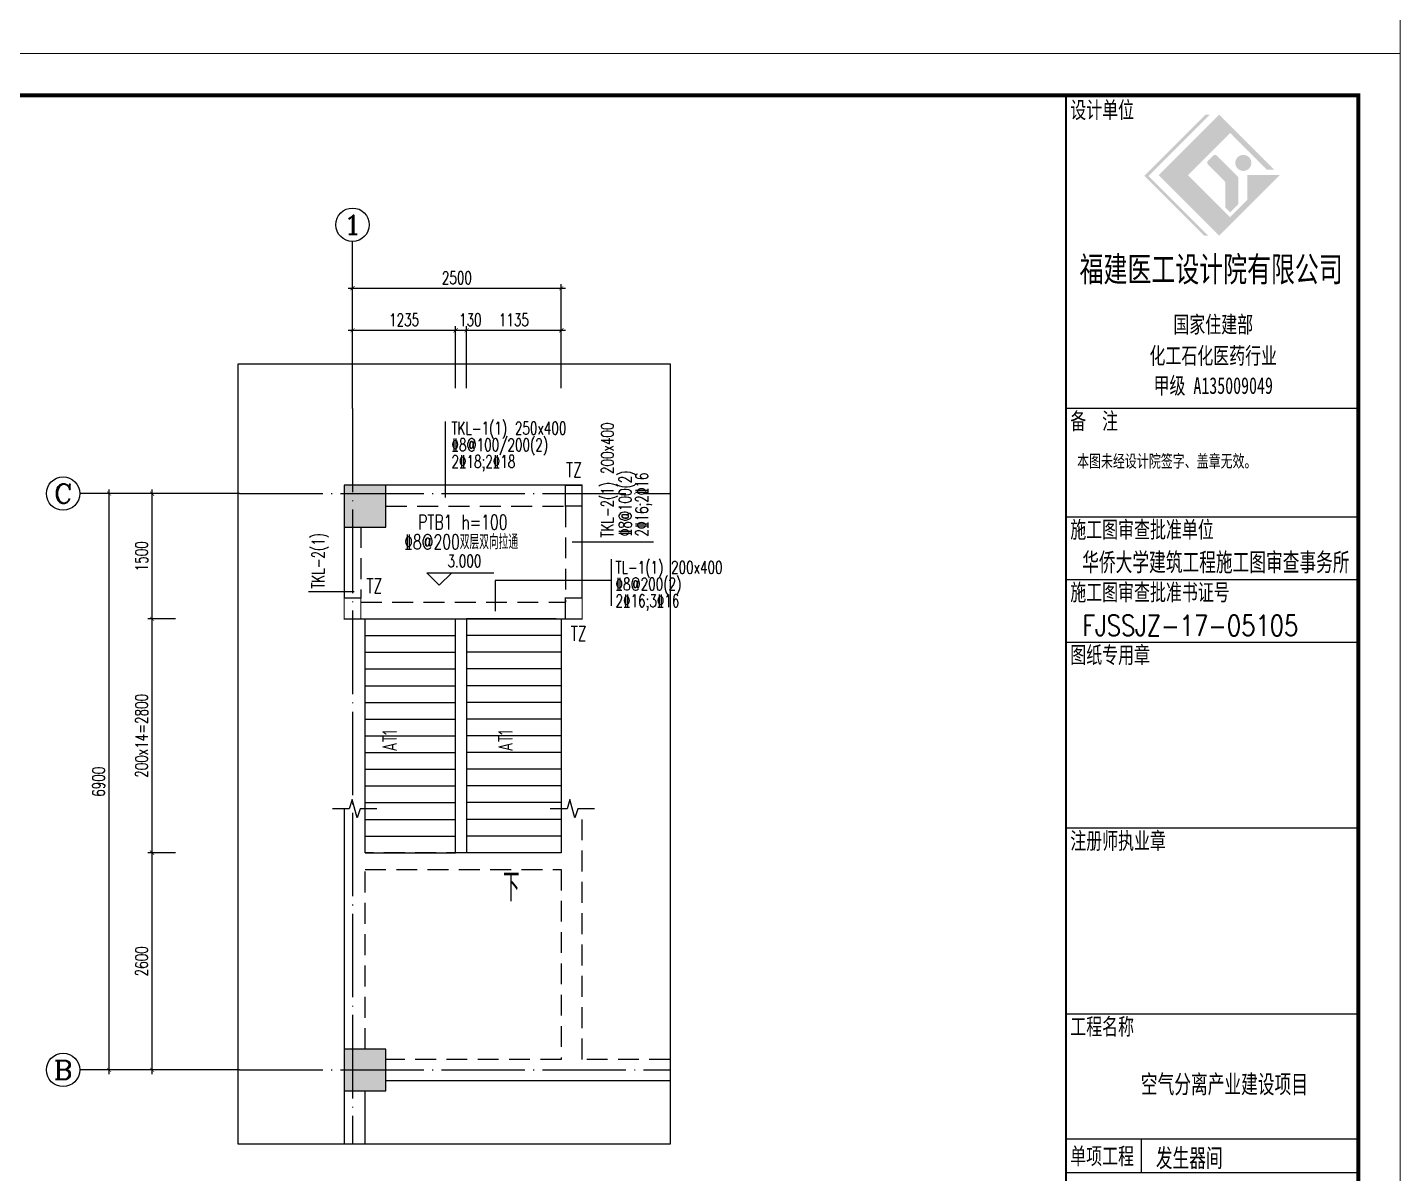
# Model space of a CAD drawing. Extents: x 959592 to 1105020, y -295412 to 379724.
# Drawn here: x 994500 to 1027385, y -280221 to -252778 of the extents above; entities that cross this region are included whole.
import ezdxf
from ezdxf.enums import TextEntityAlignment as Align

# ---------------------------------------------------------------- set-up
doc = ezdxf.new("R2010")
doc.units = 0
doc.header["$LTSCALE"] = 1000
doc.header["$MEASUREMENT"] = 0
doc.linetypes.add('DASHED', pattern=[0.75, 0.5, -0.25])
doc.linetypes.add('DOTE', pattern=[2.42, 2, -0.2, 0.02, -0.2])
doc.layers.get('0').update_dxf_attribs({"linetype": 'CONTINUOUS'})
doc.layers.get('Defpoints').update_dxf_attribs({"linetype": 'CONTINUOUS', "lineweight": 5})
for name, color, linetype in [('AXIS_TEXT', 7, 'CONTINUOUS'), ('BEAM_CONT', 4, 'CONTINUOUS'), ('BEAM_DASH', 144, 'DASHED'), ('COLU', 7, 'CONTINUOUS'), ('COLU_HATCH', 251, 'CONTINUOUS'), ('DIM_ELEV', 3, 'CONTINUOUS'), ('DIM_LIANG', 3, 'CONTINUOUS'), ('DIM_SYMB', 3, 'CONTINUOUS'), ('DIMENSION', 3, 'CONTINUOUS'), ('DOTE', 1, 'DOTE'), ('GZ', 5, 'CONTINUOUS'), ('hole', 7, 'CONTINUOUS'), ('STAIR', 2, 'CONTINUOUS'), ('TEXT', 7, 'CONTINUOUS'), ('THIN', 7, 'CONTINUOUS')]:
    doc.layers.add(name, color=color, linetype=linetype)
for name, color, linetype, lineweight in [('DIM', 3, 'CONTINUOUS', 5), ('FRAME', 3, 'CONTINUOUS', 5), ('PUB_TEXT', 7, 'CONTINUOUS', 5)]:
    doc.layers.add(name, color=color, linetype=linetype, lineweight=lineweight)
doc.styles.add('_HZTXT', font='TXT', dxfattribs={"width": 0.8, "bigfont": 'HZTXT'})
doc.styles.add('_TCH_AXIS', font='COMPLEX', dxfattribs={"bigfont": 'GBCBIG'})
doc.styles.add('_TCH_DIM', font='SIMPLEX', dxfattribs={"bigfont": 'GBCBIG'})
doc.styles.add('COMPLEX', font='COMPLEX')
doc.styles.add('DXFS', font='txt.shx', dxfattribs={"width": 0.65, "bigfont": 'dxfs.shx'})
doc.styles.add('FRAME', font='simhei.ttf', dxfattribs={"width": 0.7})
doc.styles.add('TSSD_Dimension', font='TXT.shx', dxfattribs={"width": 0.7, "bigfont": 'hztxt.shx'})
doc.styles.add('TSSD_REIN', font='Tssdeng.shx', dxfattribs={"width": 0.7, "bigfont": 'hztxt.shx'})
doc.styles.add('黑体', font='simhei.ttf', dxfattribs={"width": 0.7})
doc.dimstyles.new('TSSD_50_100', dxfattribs={"dimtxt": 300, "dimasz": 100, "dimexe": 100, "dimexo": 250, "dimgap": 100, "dimtad": 1, "dimdec": 0, "dimlfac": 0.5, "dimzin": 0, "dimdsep": 46, "dimtxsty": 'TSSD_Dimension', "dimblk": 'ARCHTICK', "dimcen": 0, "dimdle": 100, "dimclrt": 3, "dimadec": 0, "dimazin": 0, "dimtfac": 1, "dimtdec": 0, "dimtix": 1, "dimtmove": 2, "dimatfit": 3, "dimfxl": 1, "dimtolj": 1, "dimtzin": 0, "dimarcsym": 0})

# ---------------------------------------------------------------- blocks, each defined once
blk = doc.blocks.new('BW-43091906', base_point=(-152259, 7688))
at = {"layer": 'FRAME'}
h = blk.add_hatch(color=256, dxfattribs=at)
h.paths.add_polyline_path([(-97941, 46776), (-96933, 47785), (-96051, 46904), (-95871, 46904), (-97194, 48226), (-98644, 46776), (-97194, 45326), (-95744, 46776), (-96520, 46776), (-96520, 46180), (-96933, 45767)], flags=0)
edge = h.paths.add_edge_path(flags=0)
edge.add_arc((-97115, 46588), 69.1, 0, 45, ccw=False)
edge.add_line((-97046, 46588), (-97046, 46005))
edge.add_line((-97046, 46005), (-96929, 45888))
edge.add_line((-96929, 45888), (-96731, 46087))
edge.add_line((-96731, 46087), (-96731, 46698))
edge.add_arc((-96800, 46698), 69.1, 360, 405)
edge.add_line((-96751, 46746), (-97245, 47240))
edge.add_arc((-97293, 47191), 69.1, 45, 135)
edge.add_line((-97342, 47240), (-97457, 47125))
edge.add_arc((-97408, 47076), 69.1, 135, 225)
edge.add_line((-97457, 47028), (-97066, 46637))
edge = h.paths.add_edge_path(flags=0)
edge.add_arc((-96614, 47069), 192, 360, 540)
edge.add_arc((-96614, 47069), 192, 180, 360)
h.paths.add_polyline_path([(-97553, 45326), (-97455, 45326), (-98887, 46757), (-97418, 48226), (-97515, 48226), (-98984, 46757)], flags=0)
for p, q in [((-93859, 41188), (-100859, 41188)), ((-93859, 38588), (-100859, 38588)), ((-93859, 37088), (-100859, 37088)), ((-93859, 35588), (-100859, 35588)), ((-93859, 31138), (-100859, 31138)), ((-93859, 26688), (-100859, 26688)), ((-93859, 23688), (-100859, 23688)), ((-99059, 23688), (-99059, 22888)), ((-93859, 22888), (-100859, 22888))]:
    blk.add_line(p, q, dxfattribs=at)
for points, const_width in [([(-152259, 49688), (-152259, 7688), (-92859, 7688), (-92859, 49688)], 20), ([(-149759, 48688), (-149759, 8688), (-93859, 8688), (-93859, 48688)], 100)]:
    blk.add_lwpolyline(points, close=True, dxfattribs=dict(at, const_width=const_width))
at = {"layer": 'FRAME', "const_width": 50}
blk.add_lwpolyline([(-100859, 48688), (-100859, 8688)], dxfattribs=at)
at = {"layer": 'FRAME'}
for s, insert, char_height, width, attachment_point, style in [('设计单位', (-100759, 48538), 400, 2368.14, 1, 'FRAME'), ('福建医工设计院有限公司', (-97384, 44489), 600, 9859.32, 5, 'FRAME'), ('国家住建部', (-97335, 43179), 400, 2944.75, 5, 'FRAME'), ('化工石化医药行业', (-97335, 42430), 400, 4781.36, 5, 'FRAME'), ('甲级 A135009049', (-97335, 41715), 400, 4439.66, 5, 'FRAME'), ('备  注', (-100759, 41088), 400, 1758.31, 1, 'FRAME'), ('本图未经设计院签字、盖章无效。', (-100596, 39745), 300, 6524.24, 7, '黑体'), ('施工图审查批准单位', (-100759, 38488), 400, 5412.54, 1, 'FRAME'), ('施工图审查批准书证号', (-100759, 36988), 400, 6008.14, 1, 'FRAME'), ('图纸专用章', (-100759, 35488), 400, 2928.14, 1, 'FRAME'), ('注册师执业章', (-100759, 31038), 400, 3554.58, 1, 'FRAME'), ('工程名称', (-100759, 26588), 400, 2368.14, 1, 'FRAME'), ('单项工程', (-100759, 23488), 400, 2349.15, 1, 'FRAME')]:
    blk.add_mtext(s, dxfattribs=dict(at, insert=insert, char_height=char_height, width=width, attachment_point=attachment_point, style=style))
blk = doc.blocks.new('BW-43173463', base_point=(31168.899037, 16388.83329))
at = {"layer": 'PUB_TEXT', "style": '_HZTXT', "width": 0.8}
for s, p in [('华侨大学建筑工程施工图审查事务所', (29736.451232, 44143.183116)), ('FJSSJZ-17-05105', (29736.451232, 42643.183116)), ('空气分离产业建设项目', (31140.55258, 31643.183116))]:
    blk.add_text(s, height=500, dxfattribs=at).set_placement(p)
blk = doc.blocks.new('_ARCHTICK')
at = {"color": 0, "linetype": 'ByBlock', "const_width": 0.15}
blk.add_lwpolyline([(-0.5, -0.5), (0.5, 0.5)], dxfattribs=at)
blk = doc.blocks.new('*D145')
at = {"layer": 'Defpoints', "color": 0, "transparency": 16777216}
for p in [(996454.424166, -263939.479892), (999574.758334, -263939.479892), (999574.758334, -277739.479892)]:
    blk.add_point(p, dxfattribs=at)
at = {"layer": 'DIM', "color": 0, "lineweight": -2, "transparency": 16777216}
for p, q in [((999324.758334, -263939.479892), (996354.424166, -263939.479892)), ((996454.424166, -277839.479892), (996454.424166, -263839.479892)), ((999324.758334, -277739.479892), (996354.424166, -277739.479892))]:
    blk.add_line(p, q, dxfattribs=at)
at = {"layer": 'DIM', "color": 0, "lineweight": -2, "transparency": 16777216, "xscale": 100, "yscale": 100, "zscale": 100}
for p, rotation in [((996454.424166, -263939.479892), 90), ((996454.424166, -277739.479892), 270)]:
    blk.add_blockref('_ARCHTICK', p, dxfattribs=dict(at, rotation=rotation))
at = {"layer": 'DIM', "color": 3, "transparency": 16777216, "insert": (996204.424166, -270839.479892), "char_height": 300, "attachment_point": 5, "rotation": 90, "style": 'TSSD_Dimension'}
blk.add_mtext('\\A1;6900', dxfattribs=at)
blk = doc.blocks.new('_AXISO')
blk.add_circle((0, 0), 0.5)
at = {"layer": 'AXIS_TEXT', "style": 'COMPLEX', "width": 1.041667}
blk.add_attdef('A', text='', height=0.56, dxfattribs=at).set_placement((-0.25, -0.28), (0.25, -0.28), align=Align.FIT)
blk = doc.blocks.new('*D146')
at = {"layer": 'Defpoints', "color": 0, "transparency": 16777216}
for p in [(1007284.758334, -259021.807025), (1002284.758334, -261011.479892), (1007284.758334, -261011.479892)]:
    blk.add_point(p, dxfattribs=at)
at = {"layer": 'DIM', "color": 0, "lineweight": -2, "transparency": 16777216}
for p, q in [((1002184.758334, -259021.807025), (1007384.758334, -259021.807025)), ((1002284.758334, -260761.479892), (1002284.758334, -258921.807025)), ((1007284.758334, -260761.479892), (1007284.758334, -258921.807025))]:
    blk.add_line(p, q, dxfattribs=at)
at = {"layer": 'DIM', "color": 0, "lineweight": -2, "transparency": 16777216, "xscale": 100, "yscale": 100, "zscale": 100}
for p, rotation in [((1002284.758334, -259021.807025), 180), ((1007284.758334, -259021.807025), 360)]:
    blk.add_blockref('_ARCHTICK', p, dxfattribs=dict(at, rotation=rotation))
at = {"layer": 'DIM', "color": 3, "transparency": 16777216, "insert": (1004784.758334, -258771.807025), "char_height": 300, "attachment_point": 5, "style": 'TSSD_Dimension'}
blk.add_mtext('\\A1;2500', dxfattribs=at)
blk = doc.blocks.new('*D147')
at = {"layer": 'Defpoints', "color": 0, "transparency": 16777216}
for p in [(997483.758334, -263939.479892), (998293.758334, -263939.479892), (998293.758334, -266939.479892)]:
    blk.add_point(p, dxfattribs=at)
at = {"layer": 'DIM', "color": 0, "lineweight": -2, "transparency": 16777216}
for p, q in [((998043.758334, -263939.479892), (997383.758334, -263939.479892)), ((997483.758334, -267039.479892), (997483.758334, -263839.479892)), ((998043.758334, -266939.479892), (997383.758334, -266939.479892))]:
    blk.add_line(p, q, dxfattribs=at)
at = {"layer": 'DIM', "color": 0, "lineweight": -2, "transparency": 16777216, "xscale": 100, "yscale": 100, "zscale": 100}
for p, rotation in [((997483.758334, -263939.479892), 90), ((997483.758334, -266939.479892), 270)]:
    blk.add_blockref('_ARCHTICK', p, dxfattribs=dict(at, rotation=rotation))
at = {"layer": 'DIM', "color": 3, "transparency": 16777216, "insert": (997233.758334, -265439.479892), "char_height": 300, "attachment_point": 5, "rotation": 90, "style": 'TSSD_Dimension'}
blk.add_mtext('\\A1;1500', dxfattribs=at)
blk = doc.blocks.new('*D148')
at = {"layer": 'Defpoints', "color": 0, "transparency": 16777216}
for p in [(997483.758334, -266939.479892), (998293.758334, -266939.479892), (998293.758334, -272539.479892)]:
    blk.add_point(p, dxfattribs=at)
at = {"layer": 'DIM', "color": 0, "lineweight": -2, "transparency": 16777216}
for p, q in [((998043.758334, -266939.479892), (997383.758334, -266939.479892)), ((997483.758334, -272639.479892), (997483.758334, -266839.479892)), ((998043.758334, -272539.479892), (997383.758334, -272539.479892))]:
    blk.add_line(p, q, dxfattribs=at)
at = {"layer": 'DIM', "color": 0, "lineweight": -2, "transparency": 16777216, "xscale": 100, "yscale": 100, "zscale": 100}
for p, rotation in [((997483.758334, -266939.479892), 90), ((997483.758334, -272539.479892), 270)]:
    blk.add_blockref('_ARCHTICK', p, dxfattribs=dict(at, rotation=rotation))
at = {"layer": 'DIM', "color": 3, "transparency": 16777216, "insert": (997233.758334, -269739.479892), "char_height": 300, "attachment_point": 5, "rotation": 90, "style": 'TSSD_Dimension'}
blk.add_mtext('\\A1;200x14=2800', dxfattribs=at)
blk = doc.blocks.new('*D149')
at = {"layer": 'Defpoints', "color": 0, "transparency": 16777216}
for p in [(997483.758334, -272539.479892), (998293.758334, -272539.479892), (998293.758334, -277739.479892)]:
    blk.add_point(p, dxfattribs=at)
at = {"layer": 'DIM', "color": 0, "lineweight": -2, "transparency": 16777216}
for p, q in [((998043.758334, -272539.479892), (997383.758334, -272539.479892)), ((997483.758334, -277839.479892), (997483.758334, -272439.479892)), ((998043.758334, -277739.479892), (997383.758334, -277739.479892))]:
    blk.add_line(p, q, dxfattribs=at)
at = {"layer": 'DIM', "color": 0, "lineweight": -2, "transparency": 16777216, "xscale": 100, "yscale": 100, "zscale": 100}
for p, rotation in [((997483.758334, -272539.479892), 90), ((997483.758334, -277739.479892), 270)]:
    blk.add_blockref('_ARCHTICK', p, dxfattribs=dict(at, rotation=rotation))
at = {"layer": 'DIM', "color": 3, "transparency": 16777216, "insert": (997233.758334, -275139.479892), "char_height": 300, "attachment_point": 5, "rotation": 90, "style": 'TSSD_Dimension'}
blk.add_mtext('\\A1;2600', dxfattribs=at)
blk = doc.blocks.new('*D173')
at = {"layer": 'Defpoints', "color": 0, "transparency": 16777216}
for p in [(1007284.760743, -260029.00248), (1005014.758334, -261664.578345), (1007284.758334, -261664.581689)]:
    blk.add_point(p, dxfattribs=at)
at = {"layer": 'DIM', "color": 0, "lineweight": -2, "transparency": 16777216}
for p, q in [((1004914.760743, -260028.998989), (1007384.760743, -260029.002627)), ((1005014.758702, -261414.578345), (1005014.760891, -259928.999136)), ((1007284.758702, -261414.581689), (1007284.760891, -259929.00248))]:
    blk.add_line(p, q, dxfattribs=at)
at = {"layer": 'DIM', "color": 0, "lineweight": -2, "transparency": 16777216, "xscale": 100, "yscale": 100, "zscale": 100}
for p, rotation in [((1005014.760743, -260028.999136), 179.999916), ((1007284.760743, -260029.00248), 359.999916)]:
    blk.add_blockref('_ARCHTICK', p, dxfattribs=dict(at, rotation=rotation))
at = {"layer": 'DIM', "color": 3, "transparency": 16777216, "insert": (1006149.761112, -259779.000808), "char_height": 300, "attachment_point": 5, "rotation": 359.9999155984, "style": 'TSSD_Dimension'}
blk.add_mtext('\\A1;1135', dxfattribs=at)
blk = doc.blocks.new('*D174')
at = {"layer": 'Defpoints', "color": 0, "transparency": 16777216}
for p in [(1005014.760955, -260028.999131), (1004754.758334, -261664.577923), (1005014.758334, -261664.57834)]:
    blk.add_point(p, dxfattribs=at)
at = {"layer": 'DIM', "color": 0, "lineweight": -2, "transparency": 16777216}
for p, q in [((1004654.760955, -260028.998554), (1005114.760955, -260028.999291)), ((1004754.758735, -261414.577923), (1004754.761115, -259928.998714)), ((1005014.758735, -261414.57834), (1005014.761115, -259928.999131))]:
    blk.add_line(p, q, dxfattribs=at)
at = {"layer": 'DIM', "color": 0, "lineweight": -2, "transparency": 16777216, "xscale": 100, "yscale": 100, "zscale": 100}
for p, rotation in [((1004754.760955, -260028.998714), 179.999908), ((1005014.760955, -260028.999131), 359.999908)]:
    blk.add_blockref('_ARCHTICK', p, dxfattribs=dict(at, rotation=rotation))
at = {"layer": 'DIM', "color": 3, "transparency": 16777216, "insert": (1005106.397719, -259778.999642), "char_height": 300, "attachment_point": 5, "rotation": 359.9999081854, "style": 'TSSD_Dimension'}
blk.add_mtext('\\A1;130', dxfattribs=at)
blk = doc.blocks.new('*D175')
at = {"layer": 'Defpoints', "color": 0, "transparency": 16777216}
for p in [(1004754.760955, -260028.998426), (1002284.758014, -261664.573677), (1004754.758334, -261664.577635)]:
    blk.add_point(p, dxfattribs=at)
at = {"layer": 'DIM', "color": 0, "lineweight": -2, "transparency": 16777216}
for p, q in [((1002184.760635, -260028.994308), (1004854.760955, -260028.998586)), ((1002284.758414, -261414.573677), (1002284.760795, -259928.994468)), ((1004754.758735, -261414.577635), (1004754.761115, -259928.998426))]:
    blk.add_line(p, q, dxfattribs=at)
at = {"layer": 'DIM', "color": 0, "lineweight": -2, "transparency": 16777216, "xscale": 100, "yscale": 100, "zscale": 100}
for p, rotation in [((1002284.760635, -260028.994468), 179.999908), ((1004754.760955, -260028.998426), 359.999908)]:
    blk.add_blockref('_ARCHTICK', p, dxfattribs=dict(at, rotation=rotation))
at = {"layer": 'DIM', "color": 3, "transparency": 16777216, "insert": (1003519.761195, -259778.996447), "char_height": 300, "attachment_point": 5, "rotation": 359.9999081854, "style": 'TSSD_Dimension'}
blk.add_mtext('\\A1;1235', dxfattribs=at)

msp = doc.modelspace()

# ---------------------------------------------------------------- hatches: boundary and pattern name
at = {"layer": 'COLU_HATCH'}
for points in [[(1003084.758, -264739.48), (1003084.758, -263739.48), (1002084.758, -263739.48), (1002084.758, -264739.48)], [(1003084.758, -263739.48), (1002084.758, -263739.48), (1002084.758, -264739.48), (1003084.758, -264739.48)], [(1003084.758, -278239.48), (1003084.758, -277239.48), (1002084.758, -277239.48), (1002084.758, -278239.48)], [(1003084.758, -277239.48), (1002084.758, -277239.48), (1002084.758, -278239.48), (1003084.758, -278239.48)]]:
    msp.add_hatch(color=256, dxfattribs=at).paths.add_polyline_path(points)

# ---------------------------------------------------------------- linework, layer by layer
at = {"layer": 'BEAM_CONT'}
for p, q in [((1007784.758, -263739.48), (1003084.758, -263739.48)), ((1007784.758, -266439.48), (1007784.758, -263739.48)), ((1002084.758, -264739.48), (1002084.758, -266441.48)), ((1002084.758, -271484.692), (1002084.758, -277239.48)), ((1003084.758, -277989.48), (1009893.762, -277989.48)), ((1002084.758, -278239.48), (1002084.758, -279521.497)), ((1002584.758, -279521.497), (1002584.758, -278239.48))]:
    msp.add_line(p, q, dxfattribs=at)
at = {"layer": 'BEAM_DASH'}
for p, q in [((1003084.758, -264239.48), (1007384.758, -264239.48)), ((1007384.758, -264239.48), (1007384.758, -266539.48)), ((1002484.758, -264739.48), (1002484.758, -266441.48)), ((1002484.758, -266539.48), (1007384.758, -266539.48)), ((1002484.758, -266939.48), (1007384.758, -266939.48)), ((1002584.758, -272539.48), (1002584.758, -266939.48)), ((1007284.758, -266939.48), (1007284.758, -272539.48)), ((1007784.758, -277489.48), (1007784.758, -271484.692)), ((1007284.758, -272539.48), (1002584.758, -272539.48)), ((1002584.758, -272939.48), (1007284.758, -272939.48)), ((1002584.758, -277239.48), (1002584.758, -272939.48)), ((1007284.758, -272939.48), (1007284.758, -277489.48)), ((1007284.758, -277489.48), (1003084.758, -277489.48)), ((1009893.762, -277489.48), (1007784.758, -277489.48))]:
    msp.add_line(p, q, dxfattribs=at)
at = {"layer": 'COLU'}
for points in [[(1003084.758, -264739.48), (1003084.758, -263739.48), (1002084.758, -263739.48), (1002084.758, -264739.48)], [(1003084.758, -263739.48), (1002084.758, -263739.48), (1002084.758, -264739.48), (1003084.758, -264739.48)], [(1003084.758, -278239.48), (1003084.758, -277239.48), (1002084.758, -277239.48), (1002084.758, -278239.48)], [(1003084.758, -277239.48), (1002084.758, -277239.48), (1002084.758, -278239.48), (1003084.758, -278239.48)]]:
    msp.add_lwpolyline(points, close=True, dxfattribs=at)
at = {"layer": 'DIM', "ltscale": 0.5}
for p, q in [((1002284.758, -261901.275), (1002284.758, -257900.775)), ((999574.758, -263939.48), (995753.7, -263939.48)), ((999574.758, -277739.48), (995753.7, -277739.48))]:
    msp.add_line(p, q, dxfattribs=at)
at = {"layer": 'DIM_ELEV'}
for p, q in [((1004363.262, -266133.497), (1004063.262, -265833.497)), ((1004063.262, -265833.497), (1005669.583, -265833.497)), ((1004363.262, -266133.497), (1004663.262, -265833.497))]:
    msp.add_line(p, q, dxfattribs=at)
at = {"layer": 'DIM_LIANG'}
for p, q in [((1004505.137, -262211.795), (1004505.137, -264036.252)), ((1009493.356, -265099.497), (1007545.856, -265099.497)), ((1008491.262, -266625.366), (1008491.262, -265508.497)), ((1008491.262, -266016.997), (1005699.007, -266016.997)), ((1005699.007, -266016.997), (1005699.007, -266756.497)), ((1001233.785, -266283.816), (1002320.879, -266283.816))]:
    msp.add_line(p, q, dxfattribs=at)
at = {"layer": 'DIM_SYMB'}
msp.add_lwpolyline([(1006149.758, -272539.48, 0, 0, 0), (1006149.758, -264897.946, 0, 0, 0), (1003395.632, -264897.946, 0, 0, 0), (1003395.632, -271379.48, 160, 0, 0), (1003395.632, -271979.48, 0, 0, 0)], format="xyseb", dxfattribs=at)
at = {"layer": 'DOTE', "linetype": 'DOTE'}
for p, q in [((1002284.758, -261901.275), (1002284.758, -279521.497)), ((999574.758, -263939.48), (1009893.762, -263939.48)), ((999574.758, -277739.48), (1009893.762, -277739.48))]:
    msp.add_line(p, q, dxfattribs=at)
at = {"layer": 'GZ', "const_width": 30}
for points in [[(1007784.758, -264239.48), (1007384.758, -264239.48), (1007384.758, -263739.48), (1007784.758, -263739.48)], [(1002484.758, -266941.48), (1002084.758, -266941.48), (1002084.758, -266441.48), (1002484.758, -266441.48)], [(1007784.758, -266939.48), (1007384.758, -266939.48), (1007384.758, -266439.48), (1007784.758, -266439.48)]]:
    msp.add_lwpolyline(points, close=True, dxfattribs=at)
at = {"layer": 'hole'}
msp.add_lwpolyline([(999543.762, -260834.497), (1009893.762, -260834.497), (1009893.762, -279521.497), (999543.762, -279521.497)], close=True, dxfattribs=at)
at = {"layer": 'STAIR'}
for p, q in [((1002584.758, -266939.48), (1004754.758, -266939.48)), ((1002584.758, -266939.48), (1004754.758, -266939.48)), ((1002584.758, -272539.48), (1002584.758, -266939.48)), ((1004754.758, -272539.48), (1004754.758, -266939.48)), ((1004754.758, -266939.48), (1005014.758, -266939.48)), ((1007164.758, -266939.48), (1005014.758, -266939.48)), ((1005014.758, -266939.48), (1005014.758, -272539.48)), ((1005014.758, -266939.48), (1007284.758, -266939.48)), ((1007284.758, -266939.48), (1007284.758, -272539.48)), ((1002584.758, -267339.48), (1004754.758, -267339.48)), ((1007284.758, -267339.48), (1005014.758, -267339.48)), ((1002584.758, -267739.48), (1004754.758, -267739.48)), ((1007284.758, -267739.48), (1005014.758, -267739.48)), ((1002584.758, -268139.48), (1004754.758, -268139.48)), ((1007284.758, -268139.48), (1005014.758, -268139.48)), ((1002584.758, -268539.48), (1004754.758, -268539.48)), ((1007284.758, -268539.48), (1005014.758, -268539.48)), ((1002584.758, -268939.48), (1004754.758, -268939.48)), ((1007284.758, -268939.48), (1005014.758, -268939.48)), ((1002584.758, -269339.48), (1004754.758, -269339.48)), ((1007284.758, -269339.48), (1005014.758, -269339.48)), ((1002584.758, -269739.48), (1004754.758, -269739.48)), ((1007284.758, -269739.48), (1005014.758, -269739.48)), ((1002584.758, -270139.48), (1004754.758, -270139.48)), ((1007284.758, -270139.48), (1005014.758, -270139.48)), ((1002584.758, -270539.48), (1004754.758, -270539.48)), ((1007284.758, -270539.48), (1005014.758, -270539.48)), ((1002584.758, -270939.48), (1004754.758, -270939.48)), ((1007284.758, -270939.48), (1005014.758, -270939.48)), ((1002584.758, -271339.48), (1004754.758, -271339.48)), ((1007284.758, -271339.48), (1005014.758, -271339.48)), ((1002584.758, -271739.48), (1004754.758, -271739.48)), ((1007284.758, -271739.48), (1005014.758, -271739.48)), ((1002584.758, -272139.48), (1004754.758, -272139.48)), ((1007284.758, -272139.48), (1005014.758, -272139.48)), ((1002584.758, -272539.48), (1004754.758, -272539.48)), ((1005014.758, -272539.48), (1004754.758, -272539.48)), ((1007284.758, -272539.48), (1005014.758, -272539.48))]:
    msp.add_line(p, q, dxfattribs=at)
at = {"layer": 'THIN'}
for points in [[(1002866.352, -271484.692), (1002466.352, -271484.692), (1002396.352, -271704.692), (1002276.352, -271264.692), (1002206.352, -271484.692), (1001806.352, -271484.692)], [(1008082.352, -271484.692), (1007682.352, -271484.692), (1007612.352, -271704.692), (1007492.352, -271264.692), (1007422.352, -271484.692), (1007022.352, -271484.692)]]:
    msp.add_lwpolyline(points, dxfattribs=at)

# ---------------------------------------------------------------- block references
at = {"layer": 'DIM', "ltscale": 0.5}
ref = msp.add_blockref('_AXISO', (1002284.758, -257500.775), dxfattribs=dict(at, xscale=800, yscale=800, zscale=800))
ref.add_attrib('A', '1', dxfattribs={"layer": 'AXIS_TEXT', "height": 452.548, "style": '_TCH_AXIS', "width": 2.333333}).set_placement((1002058.484, -257727.05), (1002511.033, -257727.05), align=Align.FIT)
ref = msp.add_blockref('_AXISO', (995353.7, -263939.48), dxfattribs=dict(at, xscale=800, yscale=800, zscale=800))
ref.add_attrib('A', 'C', dxfattribs={"layer": 'AXIS_TEXT', "height": 452.548, "style": '_TCH_AXIS', "width": 1.4}).set_placement((995127.426, -264165.754), (995579.974, -264165.754), align=Align.FIT)
ref = msp.add_blockref('_AXISO', (995353.7, -277739.48), dxfattribs=dict(at, xscale=800, yscale=800, zscale=800))
ref.add_attrib('A', 'B', dxfattribs={"layer": 'AXIS_TEXT', "height": 452.548, "style": '_TCH_AXIS', "width": 1.235294}).set_placement((995127.426, -277965.754), (995579.974, -277965.754), align=Align.FIT)
at = {"layer": 'DIMENSION'}
for name, p in [('BW-43091906', (967975.021, -253401.811)), ('BW-43091906', (967975.021, -295401.811)), ('BW-43173463', (1021194.803, -293602.841))]:
    msp.add_blockref(name, p, dxfattribs=at)

# ---------------------------------------------------------------- texts
at = {"layer": 'DIM_LIANG', "style": 'DXFS', "width": 0.7}
for s, p in [('TKL-1(1) 250x400', (1004655.137, -262522.011)), ('%%1328@100/200(2)', (1004655.137, -262922.011)), ('2%%13218;2%%13218', (1004655.137, -263322.011)), ('TL-1(1) 200x400', (1008583.773, -265855.779)), ('%%1328@200(2)', (1008583.773, -266255.779)), ('2%%13216;3%%13216', (1008583.773, -266655.779))]:
    msp.add_text(s, height=300, dxfattribs=at).set_placement(p)
for s, p in [('TKL-2(1) 200x400', (1008538.406, -264989.295)), ('%%1328@100(2)', (1008963.569, -264959.307)), ('2%%13216;2%%13216', (1009363.569, -264967.11)), ('TKL-2(1)', (1001613.822, -266213.068))]:
    msp.add_text(s, height=300, rotation=90, dxfattribs=at).set_placement(p)
at = {"layer": 'DIMENSION', "linetype": 'Continuous', "style": 'DXFS', "width": 0.7}
for s, p in [('TZ', (1007398.752, -263543.886)), ('PTB1 h=100', (1003856.086, -264798.725)), ('%%1328@200双层双向拉通', (1003521.04, -265271.117)), ('TZ', (1002618.748, -266326.386)), ('TZ', (1007512.248, -267462.886))]:
    msp.add_text(s, height=350, dxfattribs=at).set_placement(p)
at = {"layer": 'PUB_TEXT', "style": '_TCH_DIM'}
for s, height, width, p in [('3.000', 297.5, 0.705882, (1004560.743, -265701.708)), ('下', 675.177, 0.8, (1005894.865, -273702.48))]:
    msp.add_text(s, height=height, dxfattribs=dict(at, width=width)).set_placement(p)
at = {"layer": 'PUB_TEXT', "color": 2, "style": '_HZTXT', "width": 0.8}
msp.add_text('发生器间', height=500, dxfattribs=at).set_placement((1021524.258, -280115.351))
at = {"layer": 'TEXT', "linetype": 'ByBlock', "style": 'TSSD_REIN', "width": 0.7}
for p in [(1003348.686, -270111.409), (1006122.686, -270111.409)]:
    msp.add_text('AT1', height=350, rotation=90, dxfattribs=at).set_placement(p)

# ---------------------------------------------------------------- dimensions: what is measured, and where the dimension line sits
at = {"layer": 'DIM'}
dim = msp.add_linear_dim(base=(1007284.758, -259021.807), p1=(1002284.758, -261011.48), p2=(1007284.758, -261011.48), dimstyle='TSSD_50_100', dxfattribs=at)
dim.commit()
dim.dimension.update_dxf_attribs({"geometry": '*D146', "text_midpoint": (1004784.758, -258771.807)})
for p1, p2, distance, picture, middle in [((1002284.758, -261664.574), (1004754.758, -261664.578), 1635.579, '*D175', (1003519.761, -259778.996)), ((1005014.758, -261664.578), (1007284.758, -261664.582), 1635.579, '*D173', (1006149.761, -259779.001)), ((999574.758, -277739.48), (999574.758, -263939.48), 3120.334, '*D145', (996204.424, -270839.48)), ((998293.758, -266939.48), (998293.758, -263939.48), 810, '*D147', (997233.758, -265439.48)), ((998293.758, -277739.48), (998293.758, -272539.48), 810, '*D149', (997233.758, -275139.48))]:
    dim = msp.add_aligned_dim(p1=p1, p2=p2, distance=distance, dimstyle='TSSD_50_100', dxfattribs=at)
    dim.commit()
    dim.dimension.update_dxf_attribs({"geometry": picture, "text_midpoint": middle})
dim = msp.add_linear_dim(base=(1005014.761, -260028.999), p1=(1004754.758, -261664.578), p2=(1005014.758, -261664.578), angle=359.9999081, dimstyle='TSSD_50_100', dxfattribs=at)
dim.commit()
dim.dimension.update_dxf_attribs({"geometry": '*D174', "text_midpoint": (1005106.398, -259779), "dimtype": 161})
dim = msp.add_aligned_dim(p1=(998293.758, -272539.48), p2=(998293.758, -266939.48), distance=810, text='200x14=2800', dimstyle='TSSD_50_100', dxfattribs=at)
dim.commit()
dim.dimension.update_dxf_attribs({"geometry": '*D148', "text_midpoint": (997233.758, -269739.48)})

doc.saveas('drawing.dxf')
